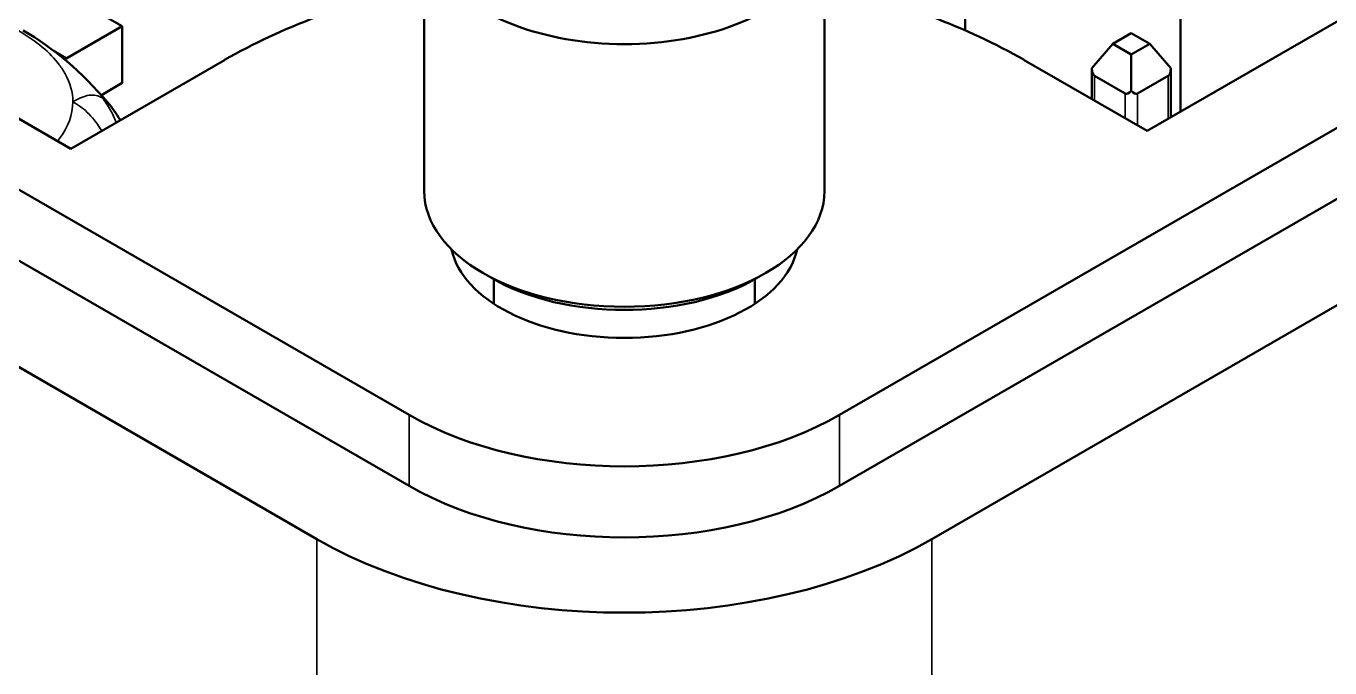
# Model space of a CAD drawing. Header units: millimetres. Extents: x -106 to 841, y -50 to 594.
# Drawn here: x 606.14 to 621.13, y 224.68 to 232.07 of the extents above; entities that cross this region are included whole.
import ezdxf

# ---------------------------------------------------------------- set-up
doc = ezdxf.new("R2010")
doc.units = ezdxf.units.MM
doc.layers.add('Visible (ISO)', color=7, linetype='Continuous', lineweight=50)
doc.layers.add('Visible Narrow (ISO)', color=7, linetype='Continuous', lineweight=35)

msp = doc.modelspace()

# ---------------------------------------------------------------- linework, layer by layer
at = {"layer": 'Visible (ISO)'}
for p, q in [((546.906, 264.335), (610.546, 227.593)), ((615.495, 227.593), (677.862, 263.6)), ((546.906, 263.518), (610.546, 226.776)), ((545.845, 262.906), (609.485, 226.164)), ((615.495, 226.776), (677.862, 262.783)), ((606.657, 230.655), (552.209, 262.09)), ((616.556, 226.164), (678.922, 262.171)), ((667.185, 258.66), (619.031, 230.859)), ((619.416, 231.081), (619.416, 233.862)), ((610.721, 233.186), (610.721, 230.165)), ((615.321, 233.186), (615.321, 230.165)), ((607.249, 232.064), (606.064, 232.748)), ((616.941, 232.433), (616.941, 232.015)), ((606.613, 231.697), (607.249, 232.064)), ((607.249, 232.064), (607.249, 231.411)), ((618.85, 231.984), (618.638, 231.862)), ((619.062, 231.862), (618.85, 231.984)), ((618.397, 231.583), (618.638, 231.862)), ((618.638, 231.862), (618.85, 231.739)), ((618.85, 231.739), (619.062, 231.862)), ((619.062, 231.862), (619.304, 231.583)), ((606.585, 231.681), (606.613, 231.697)), ((608.424, 231.675), (606.657, 230.655)), ((619.031, 230.859), (617.617, 231.675)), ((618.85, 231.739), (618.85, 231.321)), ((618.397, 231.583), (618.397, 231.225)), ((618.78, 231.29), (618.426, 231.494)), ((619.275, 231.494), (618.921, 231.29)), ((619.304, 231.583), (619.304, 231.016)), ((607.008, 231.271), (607.249, 231.411)), ((611.5, 229.164), (611.394, 229.226)), ((614.541, 229.164), (614.647, 229.226)), ((611.521, 228.87), (611.521, 229.153)), ((614.521, 228.87), (614.521, 229.153))]:
    msp.add_line(p, q, dxfattribs=at)
for centre, major_axis, ratio, start_param, end_param in [((613.021, 233.186), (-2.3, 0), 0.57735, 5.497787, 10.210176), ((613.021, 229.022), (-6.5, 0), 0.57735, 5.074069, 5.497787), ((613.021, 229.022), (-6.5, 0), 0.57735, 3.926991, 4.350709), ((618.497, 231.698), (0.065, 0.207), 0.368973, 2.27362, 3.059018), ((619.204, 231.698), (-0.065, 0.207), 0.368972, 3.224167, 4.009565), ((618.85, 231.494), (0.065, 0.207), 0.368973, 3.059018, 3.844417), ((618.85, 231.494), (-0.065, 0.207), 0.368972, 2.438769, 3.224167), ((613.021, 230.165), (2.3, 0), 0.57735, 3.141593, 6.283185), ((613.021, 229.634), (2, 0), 0.57735, 3.262914, 6.161864), ((613.021, 230.042), (2.15, 0), 0.57735, 3.926991, 5.497787), ((613.021, 229.022), (3.5, 0), 0.57735, 3.926991, 5.497787), ((613.021, 228.205), (3.5, 0), 0.57735, 3.926991, 5.497787), ((613.021, 228.205), (5, 0), 0.57735, 3.926991, 5.497787)]:
    msp.add_ellipse(centre, major_axis=major_axis, ratio=ratio, start_param=start_param, end_param=end_param, dxfattribs=at)
for points in [[(606.108, 232.015), (606.457, 231.814), (606.786, 231.535), (607.081, 231.187)], [(607.081, 231.187), (607.081, 231.187), (607.081, 231.187), (607.081, 231.187)]]:
    msp.add_open_spline(points, degree=3, dxfattribs=at)
msp.add_open_spline([(607.081, 231.187), (607.133, 231.126), (607.181, 231.058), (607.224, 230.986), (607.225, 230.985), (607.226, 230.983)], degree=3, knots=[0, 0, 0, 0, 0.02464126, 0.02464126, 0.02515562, 0.02515562, 0.02515562, 0.02515562], dxfattribs=at)
at = {"layer": 'Visible Narrow (ISO)'}
for p, q in [((606.435, 231.799), (606.613, 231.697)), ((618.426, 231.494), (618.426, 231.208)), ((619.275, 230.999), (619.275, 231.494)), ((618.78, 231.004), (618.78, 231.29)), ((618.921, 231.29), (618.921, 230.922)), ((610.546, 227.593), (610.546, 226.776)), ((615.495, 227.593), (615.495, 226.776)), ((609.485, 204.118), (609.485, 226.164)), ((616.556, 204.118), (616.556, 226.164))]:
    msp.add_line(p, q, dxfattribs=at)
for points, knots in [([(606.68, 231.194), (606.68, 231.303), (606.651, 231.411), (606.592, 231.516), (606.573, 231.551), (606.551, 231.585), (606.524, 231.621), (606.418, 231.762), (606.263, 231.892), (606.058, 232.01)], [0, 0, 0, 0, 0.375, 0.375, 0.375, 0.5, 0.5, 0.5, 1, 1, 1, 1]), ([(606.505, 230.742), (606.512, 230.75), (606.518, 230.759), (606.524, 230.767), (606.628, 230.905), (606.68, 231.047), (606.68, 231.194)], [0.4701473, 0.4701473, 0.4701473, 0.4701473, 0.5, 0.5, 0.5, 1, 1, 1, 1]), ([(606.68, 231.194), (606.748, 231.154), (606.872, 231.067), (606.97, 230.93), (607.012, 230.86)], [0, 0, 0, 0, 0.5, 0.9772853, 0.9772853, 0.9772853, 0.9772853]), ([(607.018, 231.24), (607.054, 231.195), (607.085, 231.149), (607.139, 231.054), (607.16, 231.006), (607.178, 230.956)], [0, 0, 0, 0, 0.5, 0.5, 0.9653098, 0.9653098, 0.9653098, 0.9653098])]:
    msp.add_open_spline(points, degree=3, knots=knots, dxfattribs=at)
for points in [[(606.68, 231.194), (606.748, 231.233), (606.875, 231.29), (606.975, 231.264), (607.018, 231.24)], [(607.018, 231.24), (607.041, 231.226), (607.063, 231.209), (607.081, 231.187)]]:
    msp.add_open_spline(points, degree=3, dxfattribs=at)

doc.saveas('drawing.dxf')
